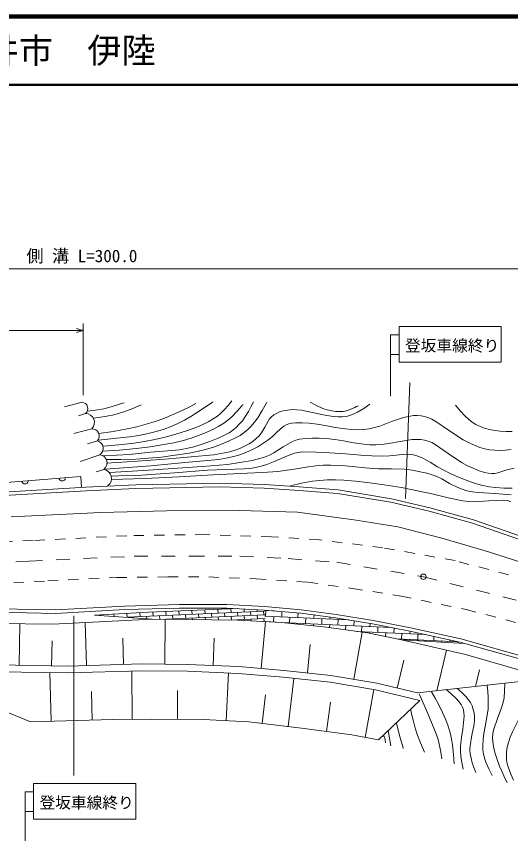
# Model space of a CAD drawing. Units: millimetres, scale not verified. Extents: x 40000 to 680000, y 20000 to 380000.
# Drawn here: x 414648 to 486926, y 260481 to 380000 of the extents above; entities that cross this region are included whole.
import ezdxf
from ezdxf.enums import TextEntityAlignment as Align

# ---------------------------------------------------------------- set-up
doc = ezdxf.new("R2010")
doc.units = ezdxf.units.MM
doc.header["$LTSCALE"] = 1000
doc.linetypes.add('USER4', pattern=[3, 1.5, -1.5])
doc.linetypes.add('USER5', pattern=[4, 2, -2])
for name, color, linetype, lineweight in [('M-BGD', 7, 'Continuous', 13), ('M-BMK', 2, 'USER5', 13), ('M-BMK-SRVR', 3, 'Continuous', 13), ('M-STR-HTXT', 7, 'Continuous', 13), ('M-STR-STRC', 7, 'Continuous', 13), ('M-TTL', 2, 'Continuous', 140), ('M-TTL-LINE', 7, 'Continuous', 50)]:
    doc.layers.add(name, color=color, linetype=linetype, lineweight=lineweight)
doc.layers.add('M-TTL-TXT', color=7, linetype='Continuous')
doc.styles.add('ＭＳ ゴシック', font='')
doc.styles.get('ＭＳ ゴシック').set_extended_font_data('MS Gothic')

# ---------------------------------------------------------------- blocks, each defined once
blk = doc.blocks.new('BUHIN1[131]')
at = {"color": 3, "linetype": 'Continuous', "lineweight": 13}
for radius in [398, 12]:
    blk.add_circle((0, 0), radius, dxfattribs=at)

msp = doc.modelspace()

# ---------------------------------------------------------------- linework, layer by layer
at = {"layer": 'M-BGD'}
for p, q in [((424254, 323565), (421669, 322918)), ((424771, 321927), (423737, 321583)), ((425676, 319687), (423048, 318998)), ((426494, 317920), (425073, 317490)), ((426839, 315896), (423996, 314905)), ((427442, 313741), (426322, 313397)), ((407744, 311412), (424093, 312692)), ((424093, 312692), (424163, 311093)), ((408145, 310160), (424823, 311132)), ((424823, 311132), (432119, 311472)), ((424849, 310632), (432136, 310972)), ((432119, 311472), (437081, 311569)), ((432136, 310972), (437091, 311069)), ((437081, 311569), (444331, 311715)), ((437091, 311069), (444329, 311215)), ((444329, 311215), (450886, 311021)), ((444331, 311715), (450910, 311520)), ((450886, 311021), (455987, 310681)), ((450910, 311520), (456023, 311179)), ((456023, 311179), (461683, 310740)), ((408166, 309661), (424849, 310632)), ((455987, 310681), (461622, 310244)), ((461622, 310244), (469416, 308932)), ((461683, 310740), (469514, 309422)), ((469416, 308932), (475002, 307620)), ((469514, 309422), (475125, 308105)), ((413885, 306819), (426983, 307427)), ((426983, 307427), (436600, 307704)), ((436600, 307704), (447283, 307759)), ((447283, 307759), (455739, 307483)), ((455739, 307483), (464361, 306322)), ((475002, 307620), (481365, 305872)), ((475125, 308105), (481514, 306350)), ((464361, 306322), (470441, 305327)), ((481514, 306350), (494985, 301681)), ((470441, 305327), (476852, 303669)), ((481365, 305872), (494821, 301208)), ((476852, 303669), (483042, 301901)), ((483042, 301901), (491736, 299082)), ((420364, 292689), (406190, 292963)), ((420356, 293189), (406198, 293463)), ((430468, 293736), (420356, 293189)), ((430489, 293236), (420364, 292689)), ((426065, 292450), (433972, 292866)), ((438515, 293979), (430468, 293736)), ((438522, 293479), (430489, 293236)), ((430808, 292116), (450931, 293023)), ((433972, 292866), (446982, 293393)), ((434622, 292836), (434646, 292289)), ((436523, 292921), (436548, 292375)), ((438425, 293007), (438450, 292461)), ((445427, 293979), (438515, 293979)), ((445413, 293479), (438522, 293479)), ((440327, 293093), (440351, 292546)), ((442228, 293179), (442253, 292632)), ((444130, 293264), (444154, 292718)), ((450918, 293177), (445413, 293479)), ((450953, 293675), (445427, 293979)), ((446031, 293350), (446056, 292803)), ((447007, 292846), (447031, 292299)), ((447937, 293340), (447957, 292889)), ((448908, 292932), (448933, 292385)), ((449847, 293235), (449859, 292975)), ((450810, 293018), (450834, 292471)), ((456244, 292723), (450918, 293177)), ((450923, 293121), (452345, 293055)), ((456298, 293220), (450953, 293675)), ((451137, 293111), (451099, 292301)), ((453488, 292958), (453452, 292191)), ((461399, 292552), (456298, 293220)), ((434507, 291856), (419948, 291107)), ((434507, 291856), (426065, 292450)), ((427015, 292493), (427020, 292383)), ((428917, 292579), (428932, 292248)), ((430819, 292664), (430843, 292118)), ((431794, 292161), (431799, 292046)), ((432720, 292750), (432745, 292203)), ((433696, 292246), (433711, 291912)), ((439442, 291796), (434507, 291856)), ((435597, 292332), (435619, 291840)), ((436357, 285265), (436420, 291833)), ((436540, 291827), (450978, 292477)), ((437499, 292418), (437523, 291871)), ((438474, 291914), (438479, 291799)), ((439400, 292503), (439425, 291957)), ((447052, 291677), (439442, 291796)), ((440376, 292000), (440386, 291772)), ((441302, 292589), (441327, 292042)), ((442277, 292085), (442293, 291745)), ((443204, 292675), (443228, 292128)), ((444179, 292171), (444199, 291718)), ((445105, 292760), (445130, 292214)), ((445780, 291695), (451024, 291932)), ((446081, 292257), (446105, 291710)), ((453414, 291380), (447052, 291677)), ((447056, 291753), (447059, 291677)), ((447982, 292342), (448007, 291796)), ((448958, 291839), (448969, 291588)), ((449884, 292428), (449908, 291881)), ((450859, 291924), (450878, 291498)), ((450992, 292306), (463265, 291732)), ((452276, 292246), (452238, 291435)), ((454628, 292136), (454590, 291325)), ((455836, 292757), (455804, 292081)), ((461326, 292057), (456244, 292723)), ((456980, 292026), (456942, 291215)), ((458179, 292469), (458156, 291971)), ((459332, 291916), (459294, 291105)), ((460523, 292162), (460508, 291861)), ((466746, 291149), (461326, 292057)), ((466835, 291641), (461399, 292552)), ((461685, 291806), (461647, 290995)), ((462863, 291800), (462861, 291751)), ((472301, 290578), (466835, 291641)), ((419948, 291107), (406022, 291275)), ((415044, 285105), (415141, 291165)), ((424898, 285068), (424722, 291352)), ((450462, 284625), (451062, 291490)), ((451062, 291490), (453414, 291380)), ((453414, 291380), (469398, 290633)), ((460013, 290667), (453414, 291380)), ((455766, 291270), (455759, 291126)), ((458118, 291160), (458105, 290873)), ((466018, 289834), (460013, 290667)), ((460471, 291050), (460450, 290606)), ((462823, 290940), (462792, 290281)), ((464032, 291604), (463999, 290885)), ((465175, 290830), (465137, 290020)), ((466372, 291211), (466351, 290775)), ((472200, 290088), (466746, 291149)), ((467527, 290720), (467489, 289910)), ((468708, 290767), (468703, 290666)), ((469876, 290540), (469842, 289800)), ((479625, 288974), (472301, 290578)), ((464013, 283058), (465194, 289948)), ((464447, 290052), (474514, 289582)), ((470953, 288823), (466018, 289834)), ((466313, 289965), (466304, 289776)), ((468666, 289855), (468639, 289297)), ((471018, 289745), (470980, 288934)), ((472212, 290086), (472194, 289690)), ((479504, 288489), (472200, 290088)), ((473370, 289635), (473332, 288824)), ((475713, 289319), (475684, 288714)), ((419807, 285030), (419864, 288676)), ((430320, 285220), (430212, 289067)), ((443425, 285073), (443596, 289067)), ((457205, 283985), (457628, 288130)), ((470245, 288969), (479232, 288549)), ((480347, 286683), (470953, 288823)), ((470953, 288823), (480174, 288300)), ((472156, 288879), (472150, 288756)), ((474508, 288769), (474501, 288622)), ((476861, 288659), (476853, 288489)), ((478046, 288808), (478037, 288604)), ((479213, 288549), (479204, 288355)), ((499919, 282740), (479504, 288489)), ((500239, 283169), (479625, 288974)), ((476146, 281385), (477546, 287303)), ((470346, 281778), (471313, 285868)), ((495567, 282283), (480347, 286683)), ((398377, 285370), (422188, 284992)), ((422188, 284992), (433030, 285297)), ((433030, 285297), (439683, 285233)), ((439683, 285233), (447167, 284913)), ((447167, 284913), (453756, 284337)), ((398361, 284370), (422194, 283992)), ((398361, 284370), (416714, 276857)), ((419722, 276935), (419537, 284034)), ((422194, 283992), (433039, 284296)), ((431601, 277200), (431527, 284254)), ((433039, 284296), (439657, 284233)), ((439657, 284233), (447102, 283915)), ((445305, 276992), (445676, 283976)), ((447102, 283915), (453662, 283341)), ((453662, 283341), (460519, 282642)), ((453756, 284337), (460654, 283633)), ((460654, 283633), (467371, 282482)), ((481798, 282006), (482374, 284440)), ((454416, 276145), (455235, 283181)), ((460519, 282642), (467171, 281502)), ((467371, 282482), (473320, 281075)), ((473320, 281075), (490276, 282937)), ((425739, 277092), (425629, 281289)), ((438200, 277200), (438234, 281428)), ((465665, 274554), (466938, 281542)), ((467171, 281502), (473640, 279971)), ((450582, 276591), (451066, 280760)), ((460020, 275416), (460608, 279702)), ((467623, 274198), (473640, 279971)), ((416714, 276857), (428747, 277170)), ((428747, 277170), (434455, 277230)), ((434455, 277230), (441946, 277170)), ((441946, 277170), (448664, 276814)), ((448664, 276814), (456334, 275922)), ((456334, 275922), (463706, 274911)), ((463706, 274911), (467623, 274198))]:
    msp.add_line(p, q, dxfattribs=at)
at = {"layer": 'M-BGD', "linetype": 'USER4'}
for p, q in [((430814, 304056), (417107, 303338)), ((442309, 304222), (430814, 304056)), ((451943, 303890), (442309, 304222)), ((458962, 303448), (451943, 303890)), ((417107, 303338), (400195, 302674)), ((468247, 302287), (458962, 303448)), ((478803, 300408), (468247, 302287)), ((489525, 297534), (478803, 300408)), ((419245, 297438), (429323, 297951)), ((429323, 297951), (436819, 298015)), ((436819, 298015), (442776, 298015)), ((442776, 298015), (449695, 297759)), ((449695, 297759), (457255, 297246)), ((390289, 296041), (419245, 297438)), ((457255, 297246), (463789, 296349)), ((463789, 296349), (470900, 295196)), ((470900, 295196), (480401, 293274)), ((480401, 293274), (488666, 291096))]:
    msp.add_line(p, q, dxfattribs=at)
at = {"layer": 'M-BGD'}
for points in [[(425007, 322244), (426237, 322399), (427454, 322613), (428534, 322891), (429600, 323229), (430008, 323367), (430415, 323506)], [(425913, 321228), (427310, 321427), (428691, 321685), (429606, 321921), (430516, 322218), (431702, 322676), (432886, 323177)], [(426671, 318045), (428922, 318245), (431175, 318506), (432558, 318723), (433933, 318999), (435101, 319293), (436253, 319644), (437269, 320014), (438270, 320443), (439232, 320925), (440174, 321465), (441535, 322342), (442867, 323271), (443112, 323446), (443358, 323622)], [(426709, 319004), (428793, 319308), (430876, 319672), (432262, 319978), (433644, 320345), (434932, 320748), (436199, 321208), (437655, 321816), (439088, 322479), (439996, 322921), (440902, 323369)], [(427258, 316396), (429722, 316567), (432180, 316799), (434213, 317057), (436237, 317375), (437679, 317653), (439110, 317990), (440204, 318307), (441289, 318685), (442393, 319133), (443477, 319637), (444257, 320054), (445002, 320521), (445591, 320961), (446142, 321447), (446918, 322249), (447663, 323106), (447728, 323183), (447793, 323259)], [(427340, 317137), (429613, 317334), (431872, 317589), (433386, 317825), (434889, 318119), (436431, 318484), (437967, 318909), (439507, 319396), (441040, 319944), (441940, 320318), (442807, 320744), (443451, 321122), (444067, 321554), (444596, 322000), (445086, 322493), (445625, 323112), (446146, 323754)], [(427368, 315765), (429274, 315813), (431176, 315921), (434265, 316251), (437364, 316521), (438436, 316631), (439509, 316802), (440603, 317062), (441685, 317382), (442935, 317821), (444169, 318318), (444979, 318689), (445759, 319113), (446280, 319461), (446767, 319861), (447252, 320342), (447700, 320873), (448161, 321521), (448574, 322206), (448945, 322902), (449303, 323616)], [(427780, 315188), (429948, 315185), (432125, 315242), (433991, 315366), (435853, 315550), (437887, 315806), (439911, 316122), (441107, 316357), (442287, 316650), (443475, 317020), (444658, 317451), (445692, 317877), (446710, 318362), (447354, 318728), (447971, 319149), (448475, 319569), (448947, 320041), (449465, 320655), (449937, 321309), (450578, 322341), (451167, 323404), (451209, 323483), (451252, 323561)], [(466328, 323278), (465450, 322674), (464548, 322125), (463989, 321850), (463414, 321635), (462889, 321506), (462351, 321435), (461702, 321419), (461032, 321463), (460060, 321607), (459086, 321813), (457705, 322140), (456342, 322401), (455651, 322473), (454956, 322483), (454305, 322425), (453641, 322304), (453144, 322152), (452673, 321946), (452301, 321722), (451963, 321447), (451682, 321134), (451448, 320782), (451002, 319914), (450500, 319072), (450141, 318638), (449738, 318243), (449239, 317845), (448692, 317488), (448022, 317129), (447325, 316825), (446492, 316530), (445640, 316292), (444565, 316065), (443480, 315898), (440220, 315565), (436943, 315291), (432387, 314959), (427830, 314657)], [(457593, 323561), (458513, 323093), (459465, 322677), (460111, 322460), (460778, 322299), (461352, 322218), (461935, 322197), (462430, 322236), (462923, 322335), (463533, 322538), (464140, 322804), (464404, 322932), (464676, 323067)], [(478853, 323150), (479550, 322308), (480284, 321513), (480768, 321071), (481298, 320671), (481851, 320334), (482448, 320043), (483119, 319785), (483823, 319580), (484602, 319419), (485385, 319318), (486274, 319271), (487171, 319284)], [(427697, 313788), (431007, 314002), (434321, 314277), (439284, 314740), (444262, 315206), (445336, 315387), (446400, 315627), (447304, 315891), (448188, 316212), (449081, 316612), (449954, 317070), (450703, 317525), (451422, 318033), (452087, 318577), (452729, 319181), (453216, 319644), (453737, 320055), (454089, 320259), (454469, 320408), (454950, 320519), (455454, 320573), (456464, 320567), (457464, 320502), (458641, 320361), (459809, 320160), (461281, 319879), (462759, 319658), (463697, 319576), (464644, 319553), (465437, 319593), (466223, 319694), (467013, 319864), (467795, 320093), (469516, 320741), (471254, 321331), (471978, 321497), (472720, 321606), (473273, 321630), (473819, 321594), (474321, 321499), (474818, 321343), (475408, 321083), (475981, 320764), (477995, 319381), (479992, 318082), (480839, 317626), (481723, 317219), (482432, 316958), (483169, 316751), (483879, 316614), (484595, 316537), (485351, 316507), (486118, 316537), (486986, 316638)], [(428280, 313284), (433260, 313579), (438245, 313911), (441870, 314169), (445500, 314487), (447315, 314741), (449150, 315058), (450052, 315275), (450933, 315549), (451640, 315828), (452322, 316161), (453675, 317034), (455044, 317846), (455538, 318024), (456063, 318147), (456984, 318265), (457916, 318322), (458947, 318321), (459986, 318260), (461230, 318118), (462467, 317917), (463963, 317635), (465460, 317416), (466325, 317347), (467194, 317339), (468139, 317403), (469078, 317526), (470787, 317849), (472507, 318111), (473150, 318137), (473806, 318104), (474342, 318019), (474871, 317874), (475384, 317663), (475882, 317392), (477805, 316054), (479744, 314778), (480523, 314339), (481329, 313954), (482199, 313603), (483105, 313305), (483628, 313191), (484151, 313138), (484601, 313155), (485054, 313233), (486245, 313617), (487463, 313943)], [(487153, 311009), (485929, 311013), (484718, 311077), (483791, 311195), (482873, 311372), (481948, 311625), (481038, 311937), (479550, 312515), (478082, 313150), (477149, 313614), (476217, 314145), (475150, 314804), (474069, 315400), (473504, 315645), (472928, 315829), (472435, 315926), (471922, 315965), (471070, 315922), (470195, 315817), (469200, 315723), (468211, 315689), (466608, 315730), (465003, 315831), (462753, 316042), (460504, 316192), (458503, 316282), (456496, 316310), (455899, 316235), (455313, 316101), (454522, 315837), (453733, 315508), (452511, 314966), (451263, 314479), (450445, 314222), (449614, 314024), (448794, 313889), (447952, 313812), (445264, 313756), (442584, 313641), (437793, 313253), (432989, 312925), (430742, 312835), (428494, 312769)], [(428495, 312254), (433471, 312427), (438443, 312659), (443420, 312929), (448408, 313188), (450638, 313293), (452872, 313459), (454252, 313620), (455624, 313841), (457032, 314093), (458455, 314286), (459530, 314354), (460609, 314363), (462171, 314297), (463740, 314170), (465673, 313981), (467606, 313853), (469502, 313853), (471405, 313792), (472552, 313629), (473695, 313406), (474646, 313192), (475579, 312922), (476221, 312678), (476849, 312374), (478000, 311707), (479181, 311091), (479850, 310835), (480540, 310634), (481357, 310465), (482199, 310353), (484601, 310231), (486994, 310048)], [(416417, 312091), (416386, 311974), (416334, 311872), (416248, 311755), (416143, 311686), (416028, 311642), (415874, 311630), (415754, 311656), (415639, 311707), (415534, 311809), (415466, 311902), (415420, 312013)], [(421867, 312518), (421836, 312400), (421783, 312298), (421697, 312181), (421592, 312113), (421478, 312069), (421323, 312057), (421203, 312083), (421089, 312134), (420983, 312236), (420916, 312328), (420870, 312440)], [(454746, 311354), (456353, 311711), (457975, 312010), (459023, 312142), (460075, 312213), (461292, 312229), (462522, 312184), (464223, 312044), (465931, 311844), (468452, 311490), (470954, 311077), (473287, 310634), (475623, 310129), (477772, 309600), (479935, 309129), (480744, 309045), (481562, 309021), (483714, 309168), (485899, 309257), (486433, 309190), (486969, 309062)], [(484217, 269004), (483728, 269954), (483295, 270926), (483089, 271526), (482941, 272147), (482866, 272755), (482849, 273382), (482904, 274247), (483018, 275109), (483348, 276927), (483617, 278743), (483659, 279574), (483642, 280419), (483581, 281278), (483499, 282139)], [(486072, 282379), (486044, 281366), (485956, 280365), (485831, 279695), (485643, 279028), (484995, 277322), (484404, 275597), (484318, 275071), (484292, 274536), (484329, 273887), (484428, 273228), (484632, 272351), (484895, 271486), (485312, 270371), (485788, 269270), (486090, 268617), (486402, 267956)], [(487359, 268286), (486949, 269194), (486596, 270123), (486438, 270695), (486337, 271287), (486307, 271861), (486339, 272452), (486439, 273122), (486602, 273793), (486866, 274590), (487184, 275358), (488147, 277309), (489057, 279288), (489395, 280207), (489676, 281144), (489889, 282008), (490082, 282887)], [(473535, 280943), (474811, 278034), (476035, 275094), (476315, 274251), (476536, 273393), (476726, 272415), (476886, 271427)], [(478652, 270679), (478578, 272080), (478445, 273472), (478300, 274357), (478096, 275232), (477807, 276178), (477462, 277107), (476974, 278215), (476432, 279296), (475903, 280273), (475360, 281242)], [(477485, 281541), (478249, 280909), (478981, 280224), (479356, 279806), (479686, 279346), (479878, 278987), (480016, 278599), (480098, 278154), (480120, 277683), (480052, 276732), (479924, 275782), (479737, 274518), (479612, 273258), (479602, 272552), (479652, 271834), (479801, 270868), (479998, 269901)], [(479101, 281691), (479769, 281125), (480391, 280518), (480735, 280102), (481038, 279639), (481279, 279159), (481468, 278645), (481589, 278146), (481652, 277632), (481649, 277058), (481585, 276474), (481262, 274899), (481001, 273321), (480977, 272739), (481014, 272162), (481129, 271512), (481307, 270857), (481552, 270139), (481823, 269423)], [(474343, 272385), (473744, 273752), (473202, 275137), (472897, 276095), (472649, 277071), (472490, 277803), (472338, 278549)], [(470214, 276634), (470675, 274832), (471197, 273038), (471214, 272981), (471231, 272924)], [(468628, 273761), (468600, 274132), (468511, 274493), (468414, 274698), (468299, 274898)], [(469017, 275587), (469187, 274465), (469406, 273342)]]:
    msp.add_lwpolyline(points, dxfattribs=at)
for centre, radius, start, end in [((424172, 322638), 930, 310.14543, 84.9057), ((424757, 320619), 1309, 314.61099, 89.37126), ((425717, 318633), 1055, 317.48357, 92.24383), ((426245, 316836), 1113, 302.27975, 77.04003), ((426692, 314693), 1212, 308.26212, 83.02238), ((427250, 312431), 1324, 306.90096, 81.66123)]:
    msp.add_arc(centre, radius, start, end, dxfattribs=at)
at = {"layer": 'M-BMK'}
for p, q in [((382632, 298573), (416473, 300342)), ((416473, 300342), (431863, 301049)), ((431863, 301049), (440177, 301049)), ((440177, 301049), (447341, 301049)), ((447341, 301049), (454417, 300695)), ((454417, 300695), (461493, 300165)), ((461493, 300165), (474172, 298042)), ((474172, 298042), (489562, 294150))]:
    msp.add_line(p, q, dxfattribs=at)
at = {"layer": 'M-STR-HTXT'}
for p, q in [((279532, 343099), (571485, 343099)), ((424429, 335073), (424429, 324606)), ((378896, 334073), (424429, 334073))]:
    msp.add_line(p, q, dxfattribs=at)
msp.add_lwpolyline([(423429, 334360), (424429, 334073), (423429, 333788)], dxfattribs=at)
at = {"layer": 'M-STR-STRC'}
for p, q in [((470606, 334634), (485545, 334634)), ((470606, 334634), (470606, 329411)), ((485545, 334634), (485545, 329411)), ((469368, 333444), (470606, 333444)), ((469368, 333444), (469368, 324467)), ((470606, 330529), (469368, 330529)), ((470606, 329411), (485545, 329411)), ((471568, 309475), (472174, 326450)), ((423065, 269005), (423065, 292347)), ((417163, 267801), (432102, 267801)), ((417163, 267801), (417163, 262578)), ((432102, 267801), (432102, 262578)), ((415925, 266611), (417163, 266611)), ((415925, 266611), (415925, 257635)), ((417163, 263697), (415925, 263697)), ((417163, 262578), (432102, 262578))]:
    msp.add_line(p, q, dxfattribs=at)
at = {"layer": 'M-TTL'}
msp.add_line((680000, 380000), (40000, 380000), dxfattribs=at)
at = {"layer": 'M-TTL-LINE'}
msp.add_line((40000, 370000), (680000, 370000), dxfattribs=at)

# ---------------------------------------------------------------- block references
at = {"layer": 'M-BMK-SRVR'}
msp.add_blockref('BUHIN1[131]', (474172, 298042), dxfattribs=at)

# ---------------------------------------------------------------- texts
at = {"layer": 'M-STR-HTXT', "style": 'ＭＳ ゴシック'}
msp.add_text('側 溝 L=300.0', height=1833, dxfattribs=at).set_placement((416121, 343499), align=Align.BOTTOM_LEFT)
at = {"layer": 'M-STR-STRC', "style": 'ＭＳ ゴシック'}
for p in [(471469, 330503), (418026, 263671)]:
    msp.add_text('登坂車線終り', height=1686, dxfattribs=at).set_placement(p, align=Align.BOTTOM_LEFT)
at = {"layer": 'M-TTL-TXT', "style": 'ＭＳ ゴシック'}
msp.add_text('柳井市\u3000伊陸', height=3666, dxfattribs=at).set_placement((405024, 375000), align=Align.MIDDLE_LEFT)

doc.saveas('drawing.dxf')
